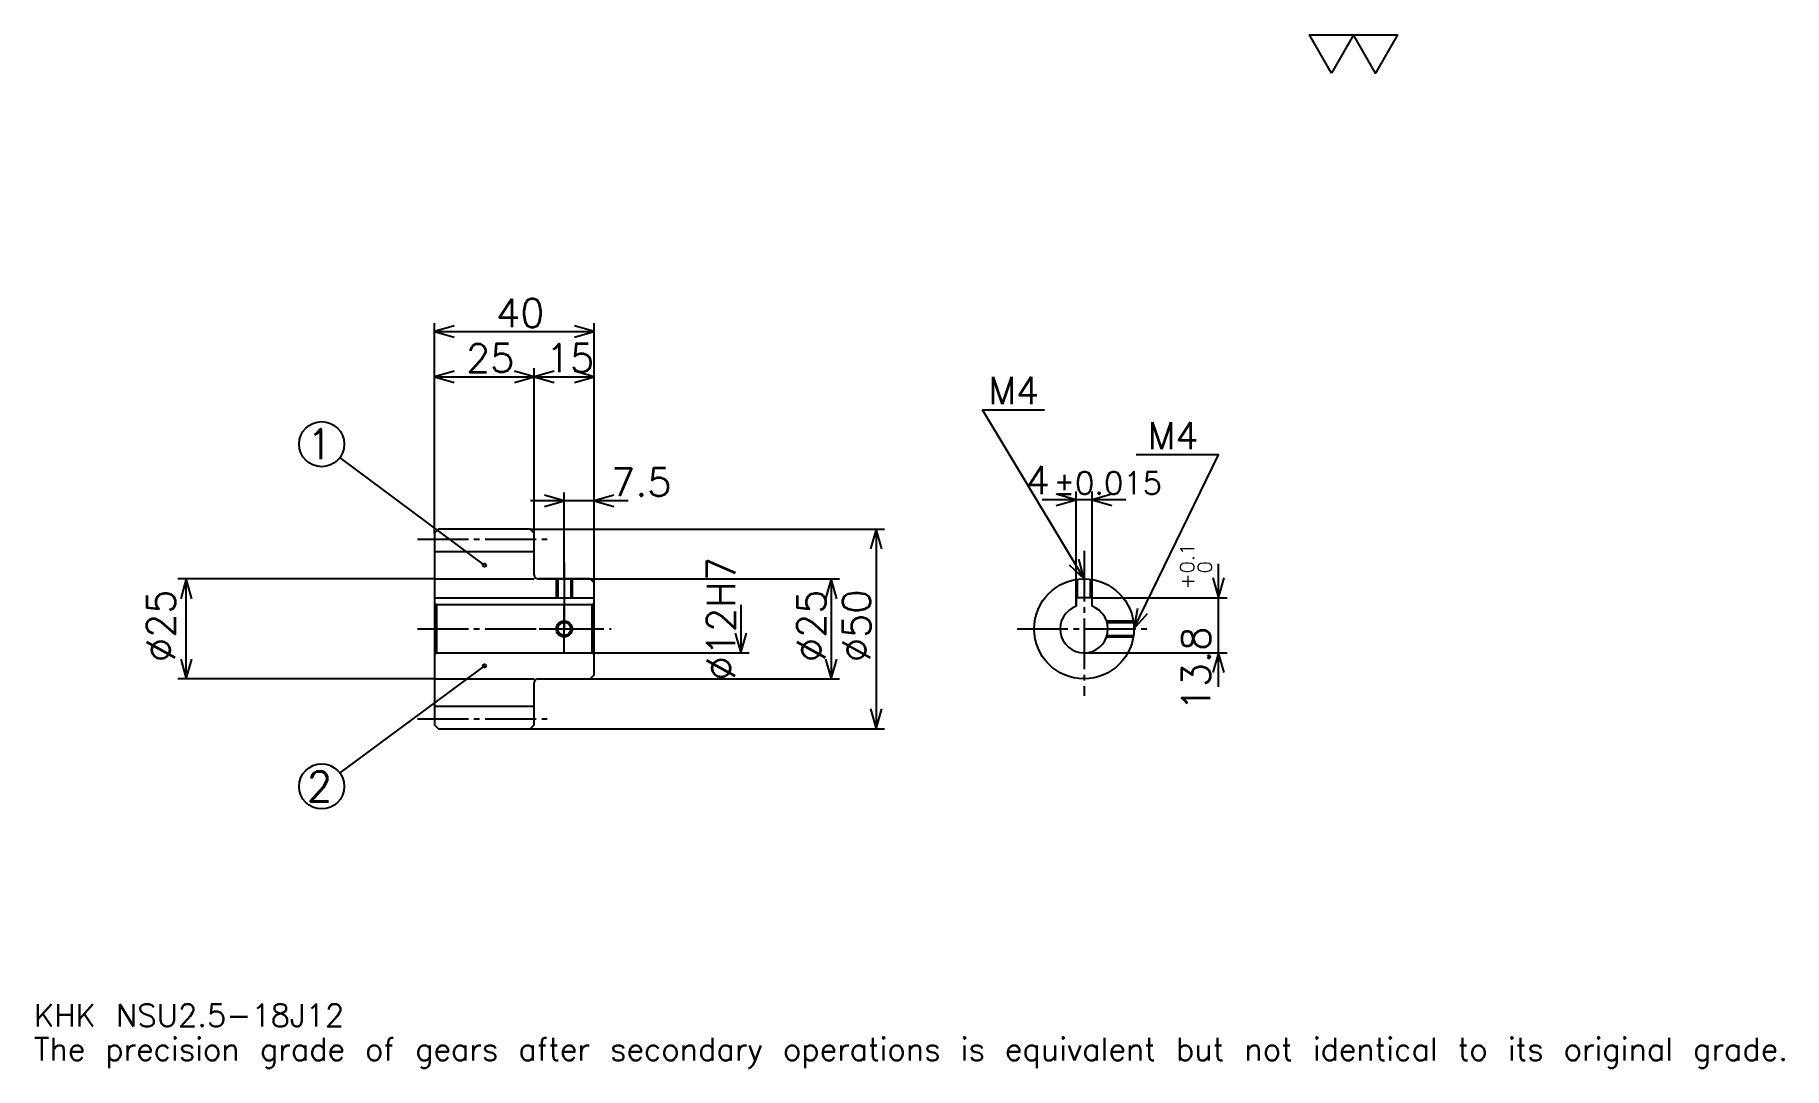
# Model space of a CAD drawing. Extents: x 14 to 453, y 5 to 264.
import ezdxf

# ---------------------------------------------------------------- set-up
doc = ezdxf.new("R2010")
doc.units = 0
doc.linetypes.add('DASHDOT', pattern=[16.95652, 12.717391, -1.413043, 1.413043, -1.413043])
doc.layers.get('0').update_dxf_attribs({"linetype": 'CONTINUOUS'})
doc.layers.add('DASHDOT', color=6, linetype='DASHDOT')
doc.styles.add('KANJI', font='TXT', dxfattribs={"bigfont": 'BIGFONT'})

msp = doc.modelspace()

# ---------------------------------------------------------------- linework, layer by layer
at = {"color": 5}
for p, q in [((114.456528, 140.163055), (114.456528, 191.739136)), ((114.456528, 189.619568), (154.456528, 189.619568)), ((154.456528, 140.163055), (154.456528, 191.739136)), ((139.456528, 140.163055), (139.456528, 180.434784)), ((114.456528, 178.315216), (139.456528, 178.315216)), ((139.456528, 178.315216), (154.456528, 178.315216)), ((126.956528, 131.100555), (90.730568, 158.050247)), ((146.956528, 140.163055), (146.956528, 149.347824)), ((275.17392, 122.963051), (275.17392, 149.565231)), ((279.17392, 122.963051), (279.17392, 149.565231)), ((162.934784, 147.228271), (138.478271, 147.228271)), ((287.652161, 147.445663), (266.695679, 147.445663)), ((114.456528, 139.163055), (114.456528, 140.163055)), ((138.456528, 140.163055), (154.456528, 140.163055)), ((139.456528, 139.163055), (139.456528, 140.163055)), ((146.956528, 127.663048), (146.956528, 140.163055)), ((146.956528, 127.663048), (146.956528, 140.163055)), ((154.456528, 140.163055), (227.228271, 140.163055)), ((154.456528, 126.663048), (154.456528, 140.163055)), ((225.108704, 140.163055), (225.108704, 90.163048)), ((114.456528, 127.663048), (50.163048, 127.663048)), ((52.282616, 102.663048), (52.282616, 127.663048)), ((140.456528, 127.663048), (154.456528, 127.663048)), ((154.456528, 127.663048), (215.92392, 127.663048)), ((213.804352, 127.663048), (213.804352, 102.663048)), ((310.869568, 100.684784), (310.869568, 131.441315)), ((279.17392, 122.963051), (312.989136, 122.963051)), ((191.195663, 121.163048), (191.195663, 109.163048)), ((126.956528, 105.913048), (90.736565, 79.06778)), ((154.456528, 109.163048), (193.315231, 109.163048)), ((277.17392, 109.163048), (312.989136, 109.163048)), ((114.456528, 102.663048), (50.163048, 102.663048)), ((140.456528, 102.663048), (154.456528, 102.663048)), ((154.456528, 102.663048), (215.92392, 102.663048)), ((138.456528, 90.163048), (154.456528, 90.163048)), ((154.456528, 90.163048), (227.228271, 90.163048))]:
    msp.add_line(p, q, dxfattribs=at)
at = {"color": 4}
for p, q in [((114.456528, 134.538055), (139.456528, 134.538055)), ((114.456528, 127.663048), (139.456528, 127.663048)), ((114.456528, 122.963051), (154.456528, 122.963051)), ((114.956528, 121.163048), (114.956528, 109.163048)), ((153.956528, 121.163048), (154.456528, 121.663048)), ((153.956528, 109.163048), (154.456528, 108.663048)), ((114.456528, 102.663048), (139.456528, 102.663048)), ((114.456528, 95.788048), (139.456528, 95.788048))]:
    msp.add_line(p, q, dxfattribs=at)
at = {"color": 7}
msp.add_lwpolyline([(339.130432, 254.347824), (333.619568, 263.899994), (355.663025, 263.899994), (350.152161, 254.347824), (344.641296, 263.899994), (339.130432, 254.347824)], dxfattribs=at)
at = {"color": 5}
for points in [[(119.402176, 191.032608), (114.456528, 189.619568), (119.402176, 188.206528)], [(149.51088, 188.206528), (154.456528, 189.619568), (149.51088, 191.032608)], [(119.402176, 179.728271), (114.456528, 178.315216), (119.402176, 176.902176)], [(134.51088, 176.902176), (139.456528, 178.315216), (134.51088, 179.728271)], [(144.402176, 179.728271), (139.456528, 178.315216), (144.402176, 176.902176)], [(149.51088, 176.902176), (154.456528, 178.315216), (149.51088, 179.728271)], [(277.17392, 127.663048), (251.739136, 170.054352), (267.282593, 170.054352)], [(289.67392, 115.163048), (310.869568, 158.75), (290.239136, 158.75)], [(142.01088, 145.815216), (146.956528, 147.228271), (142.01088, 148.641312)], [(159.402176, 148.641312), (154.456528, 147.228271), (159.402176, 145.815216)], [(270.228271, 146.032623), (275.17392, 147.445663), (270.228271, 148.858704)], [(284.119568, 148.858704), (279.17392, 147.445663), (284.119568, 146.032623)], [(226.521744, 135.217392), (225.108704, 140.163055), (223.695663, 135.217392)], [(273.417725, 131.17691), (277.17392, 127.663048), (275.841064, 132.63092)], [(53.69566, 122.717392), (52.282616, 127.663048), (50.869572, 122.717392)], [(215.217392, 122.717392), (213.804352, 127.663048), (212.391312, 122.717392)], [(309.456543, 127.908699), (310.869568, 122.963051), (312.282593, 127.908699)], [(290.565979, 120.228653), (289.67392, 115.163048), (293.107483, 118.992752)], [(189.782623, 114.108704), (191.195663, 109.163048), (192.608704, 114.108704)], [(50.869572, 107.608704), (52.282616, 102.663048), (53.69566, 107.608704)], [(212.391312, 107.608704), (213.804352, 102.663048), (215.217392, 107.608704)], [(312.282593, 104.217392), (310.869568, 109.163048), (309.456543, 104.217392)], [(223.695663, 95.108704), (225.108704, 90.163048), (226.521744, 95.108704)]]:
    msp.add_lwpolyline(points, dxfattribs=at)
at = {"color": 4}
for points in [[(139.456528, 128.663055), (139.456528, 139.163055), (138.456528, 140.163055), (115.456528, 140.163055), (114.456528, 139.163055), (114.456528, 108.663048)], [(140.456528, 102.663048), (153.456528, 102.663048), (154.456528, 103.663048), (154.456528, 126.663048), (153.456528, 127.663048), (140.456528, 127.663048)], [(144.956528, 127.663048), (144.956528, 122.963051)], [(145.336533, 127.663048), (145.336533, 122.963051)], [(148.576523, 127.663048), (148.576523, 122.963051)], [(148.956528, 127.663048), (148.956528, 122.963051)], [(275.17392, 120.819901), (275.17392, 127.502014)], [(275.553925, 122.963051), (275.553925, 127.557625)], [(278.793915, 122.963051), (278.793915, 127.557625)], [(279.17392, 120.819901), (279.17392, 127.502014)], [(279.17392, 120.819901), (279.17392, 122.963051), (275.17392, 122.963051), (275.17392, 120.819901)], [(114.456528, 108.663048), (114.956528, 109.163048), (153.956528, 109.163048), (153.956528, 121.163048), (114.956528, 121.163048), (114.456528, 121.663048)], [(282.83078, 117.163048), (289.512878, 117.163048)], [(282.95108, 116.783051), (289.568481, 116.783051)], [(282.83078, 113.163048), (289.512878, 113.163048)], [(282.95108, 113.543045), (289.568481, 113.543045)], [(114.456528, 108.663048), (114.456528, 91.163048), (115.456528, 90.163048), (138.456528, 90.163048), (139.456528, 91.163048), (139.456528, 101.663048)]]:
    msp.add_lwpolyline(points, dxfattribs=at)
at = {"color": 5}
for centre, radius in [((86.195656, 161.42392), 5.652174), ((126.956528, 131.100555), 0.423913), ((126.956528, 105.913048), 0.423913), ((86.195656, 75.702179), 5.652174)]:
    msp.add_circle(centre, radius, dxfattribs=at)
at = {"color": 4}
for centre, radius in [((277.17392, 115.163048), 12.5), ((146.956528, 115.163048), 1.62)]:
    msp.add_circle(centre, radius, dxfattribs=at)
at = {"color": 7}
msp.add_circle((146.956528, 115.163048), 2, dxfattribs=at)
at = {"color": 4}
for centre, radius, start, end in [((140.456528, 128.663055), 1, 180, 270), ((277.17392, 115.163048), 6, 109.47122094, 70.52877906), ((140.456528, 101.663048), 1, 90, 180)]:
    msp.add_arc(centre, radius, start, end, dxfattribs=at)
at = {"layer": 'DASHDOT', "color": 7}
for p, q in [((110.2174, 137.663055), (143.695663, 137.663055)), ((277.17392, 134.728271), (277.17392, 98.42392)), ((146.956528, 127.663048), (146.956528, 115.163048)), ((110.2174, 115.163048), (158.695663, 115.163048)), ((260.434784, 115.163048), (293.913055, 115.163048)), ((110.2174, 92.663048), (143.695663, 92.663048))]:
    msp.add_line(p, q, dxfattribs=at)
for points in [[(146.956528, 131.902176), (146.956528, 118.723915)], [(146.956528, 108.92392), (146.956528, 121.402176)], [(140.717392, 115.163048), (153.195663, 115.163048)]]:
    msp.add_lwpolyline(points, dxfattribs=at)

# ---------------------------------------------------------------- texts
at = {"color": 7, "style": 'KANJI'}
for s, height, p in [('40', 7.065217, (129.864136, 190.75)), ('25', 7.065217, (122.364136, 179.445648)), ('15', 7.065217, (142.364136, 179.445648)), ('M4', 6.782609, (253.152176, 171.467392)), ('M4', 6.782609, (293.065216, 160.163055)), ('1', 7.536232, (82.427544, 157.655792)), ('7.5', 7.065217, (158.695663, 148.358704)), ('4', 7.065217, (262.589905, 148.858704)), ('%%p0.015', 5.652174, (269.583618, 148.858704)), ('2', 7.536232, (82.427544, 71.934067)), ('KHK NSU2.5-18J12', 5.652174, (14.130435, 15.543478)), ('The precision grade of gears after secondary operations is equivalent but not identical to its original grade.', 5.652174, (14.130435, 7.065217))]:
    msp.add_text(s, height=height, dxfattribs=at).set_placement(p)
for s, height, p in [('%%c12H7', 7.065217, (189.782623, 102.269028)), ('0.1', 3.532609, (304.793488, 129.075165)), ('0', 3.532609, (309.17392, 129.075165)), ('+', 3.532609, (304.793488, 125.118637)), ('%%c25', 7.065217, (49.456528, 106.86142)), ('%%c25', 7.065217, (212.391312, 106.86142)), ('%%c50', 7.065217, (223.695663, 106.86142)), ('13.8', 7.065217, (308.75, 94.537582))]:
    msp.add_text(s, height=height, rotation=90, dxfattribs=at).set_placement(p)

doc.saveas('drawing.dxf')
